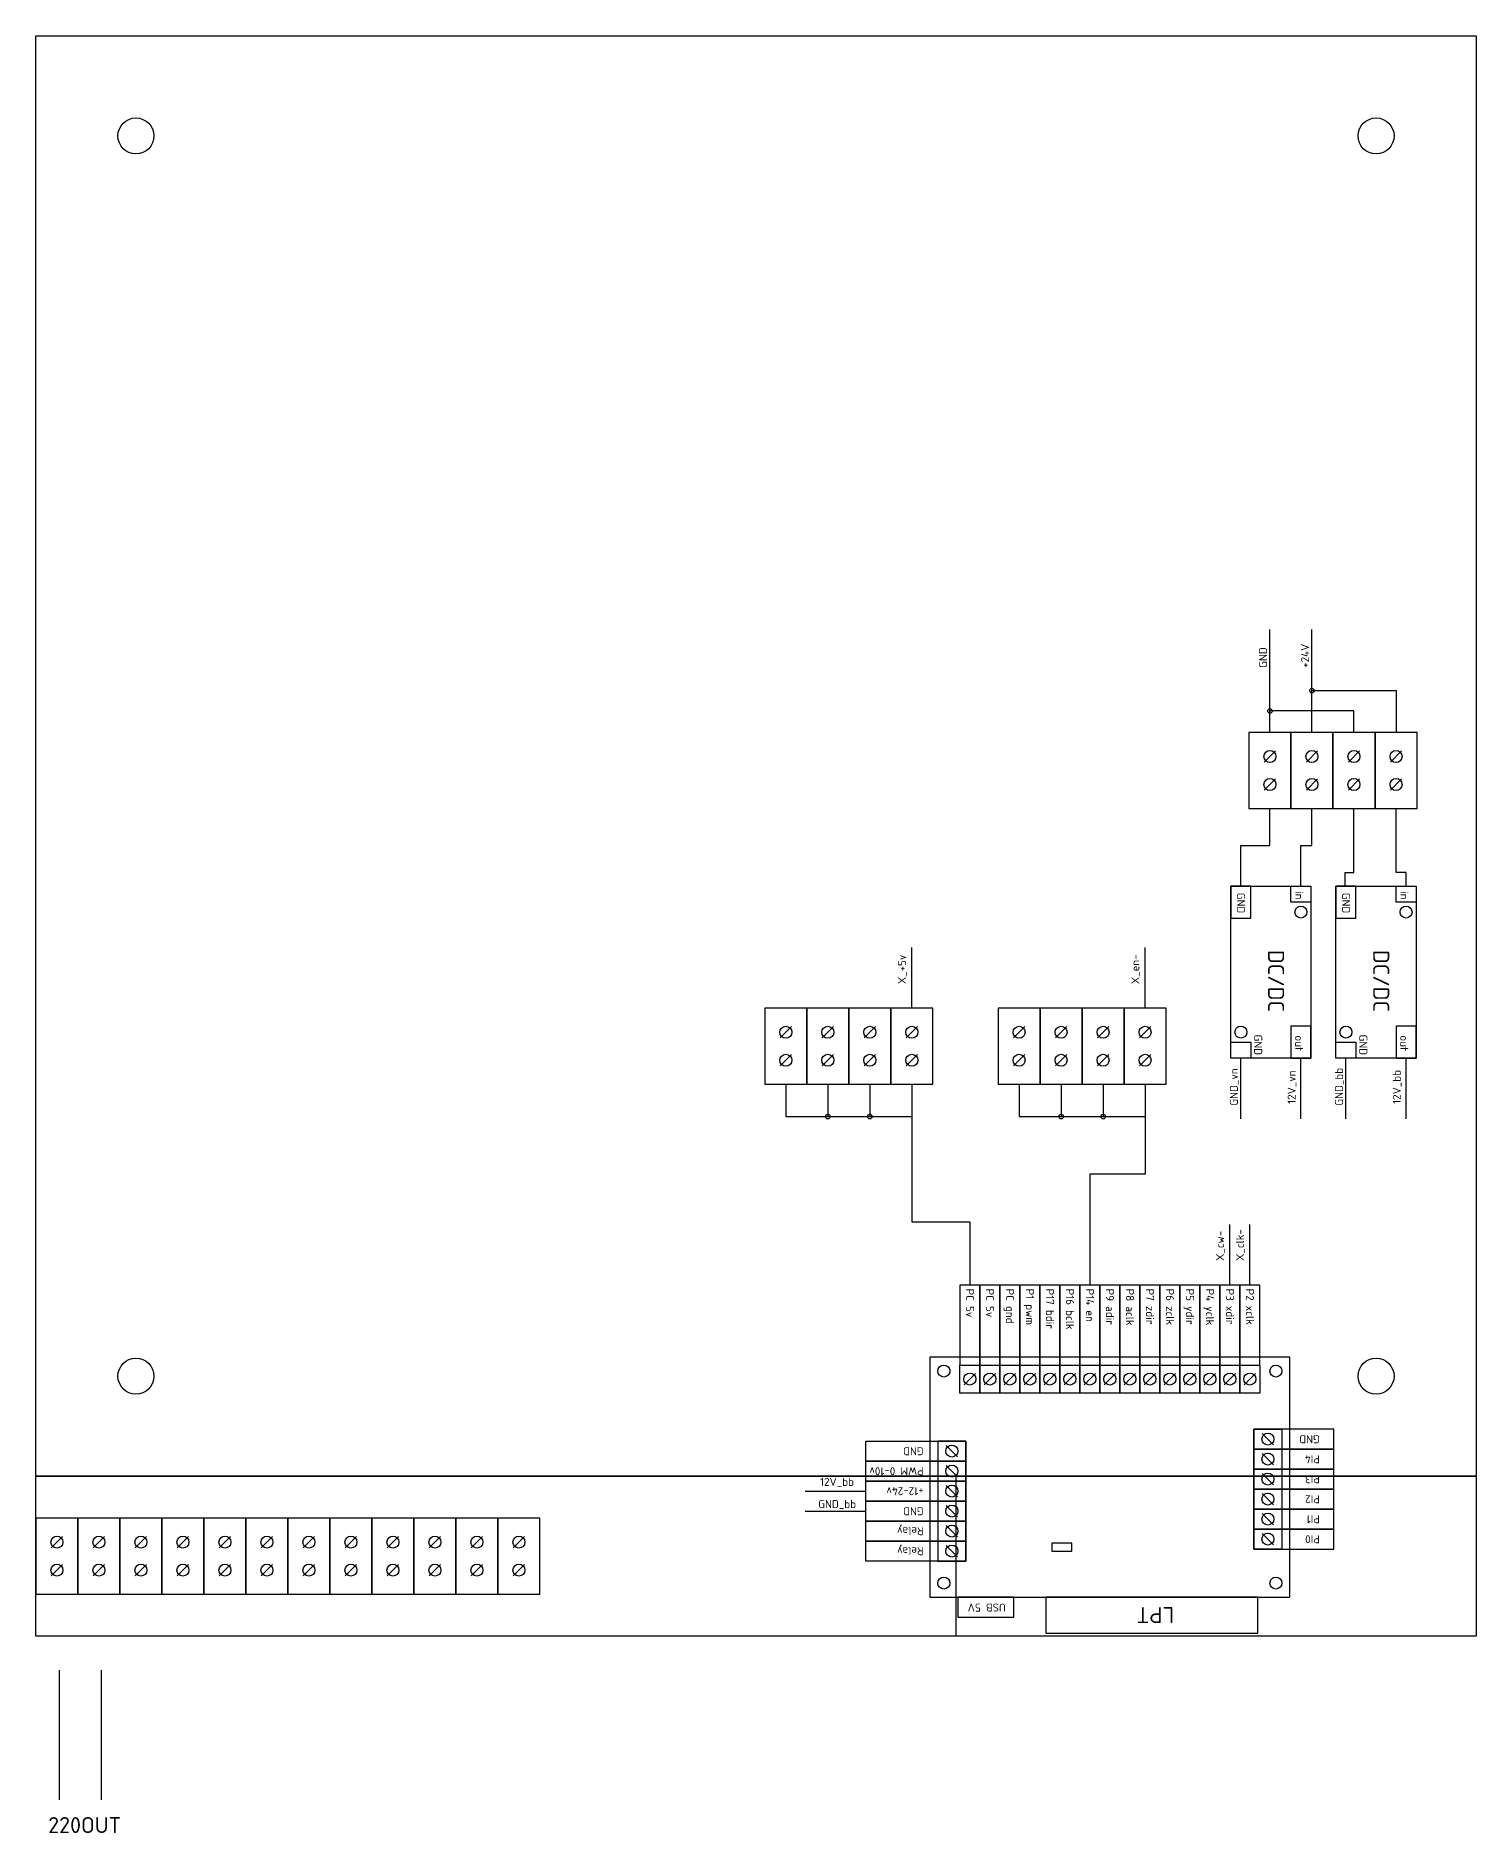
# Model space of a CAD drawing. Header units: millimetres. Extents: x 0 to 1196, y -142 to 844.
# Drawn here: x 836.3 to 1196.3, y -89.2 to 360 of the extents above; entities that cross this region are included whole.
import ezdxf

# ---------------------------------------------------------------- set-up
doc = ezdxf.new("R2010")
doc.units = ezdxf.units.MM
doc.styles.get("Standard").update_dxf_attribs({"font": 'isocpeur.ttf'})

msp = doc.modelspace()

# ---------------------------------------------------------------- linework, layer by layer
for p, q in [((1144.791, 185.886), (1144.791, 211.638)), ((1155.291, 185.886), (1155.291, 211.638)), ((1143.376, 178.472), (1146.205, 181.3)), ((1153.876, 178.472), (1156.705, 181.3)), ((1164.376, 178.472), (1167.205, 181.3)), ((1174.876, 178.472), (1177.705, 181.3)), ((1143.376, 171.472), (1146.205, 174.3)), ((1153.876, 171.472), (1156.705, 174.3)), ((1164.376, 171.472), (1167.205, 174.3)), ((1174.876, 171.472), (1177.705, 174.3)), ((1055.258, 116.949), (1055.258, 132.12)), ((1113.58, 116.949), (1113.58, 132.12)), ((1022.344, 109.535), (1025.172, 112.364)), ((1032.844, 109.535), (1035.672, 112.364)), ((1043.344, 109.535), (1046.172, 112.364)), ((1053.844, 109.535), (1056.672, 112.364)), ((1080.665, 109.535), (1083.494, 112.364)), ((1091.165, 109.535), (1093.994, 112.364)), ((1101.665, 109.535), (1104.494, 112.364)), ((1112.165, 109.535), (1114.994, 112.364)), ((1022.344, 102.535), (1025.172, 105.364)), ((1032.844, 102.535), (1035.672, 105.364)), ((1043.344, 102.535), (1046.172, 105.364)), ((1053.844, 102.535), (1056.672, 105.364)), ((1080.665, 102.535), (1083.494, 105.364)), ((1091.165, 102.535), (1093.994, 105.364)), ((1101.665, 102.535), (1104.494, 105.364)), ((1112.165, 102.535), (1114.994, 105.364)), ((1137.511, 89.324), (1137.511, 104.494)), ((1152.511, 89.324), (1152.511, 104.494)), ((1163.791, 89.324), (1163.791, 104.494)), ((1178.791, 89.324), (1178.791, 104.494)), ((1034.258, 97.949), (1034.258, 89.869)), ((1044.758, 97.949), (1044.758, 89.869)), ((1092.58, 97.949), (1092.58, 89.869)), ((1103.08, 97.949), (1103.08, 89.869)), ((1134.759, 47.763), (1134.759, 62.934)), ((1139.759, 47.763), (1139.759, 62.934)), ((1068.345, 22.849), (1071.173, 25.678)), ((1073.345, 22.849), (1076.173, 25.678)), ((1078.345, 22.849), (1081.173, 25.678)), ((1083.345, 22.849), (1086.173, 25.678)), ((1088.345, 22.849), (1091.173, 25.678)), ((1093.345, 22.849), (1096.173, 25.678)), ((1098.345, 22.849), (1101.173, 25.678)), ((1103.345, 22.849), (1106.173, 25.678)), ((1108.345, 22.849), (1111.173, 25.678)), ((1113.345, 22.849), (1116.173, 25.678)), ((1118.345, 22.849), (1121.173, 25.678)), ((1123.345, 22.849), (1126.173, 25.678)), ((1128.345, 22.849), (1131.173, 25.678)), ((1133.345, 22.849), (1136.173, 25.678)), ((1138.345, 22.849), (1141.173, 25.678)), ((1142.845, 10.678), (1145.673, 7.849)), ((1063.845, 7.678), (1066.673, 4.849)), ((1142.845, 5.678), (1145.673, 2.849)), ((1063.845, 2.678), (1066.673, -0.151)), ((1142.845, 0.678), (1145.673, -2.151)), ((1028.588, -3.737), (1043.759, -3.737)), ((1063.845, -2.322), (1066.673, -5.151)), ((1066.304, -40), (1066.304, 0)), ((1142.845, -4.322), (1145.673, -7.151)), ((1028.588, -8.737), (1043.759, -8.737)), ((1063.845, -7.322), (1066.673, -10.151)), ((1063.845, -12.322), (1066.673, -15.151)), ((1142.845, -9.322), (1145.673, -12.151)), ((840.139, -17.914), (842.968, -15.086)), ((850.639, -17.914), (853.468, -15.086)), ((861.139, -17.914), (863.968, -15.086)), ((871.639, -17.914), (874.468, -15.086)), ((882.139, -17.914), (884.968, -15.086)), ((892.639, -17.914), (895.468, -15.086)), ((903.139, -17.914), (905.968, -15.086)), ((913.639, -17.914), (916.468, -15.086)), ((924.139, -17.914), (926.968, -15.086)), ((934.639, -17.914), (937.468, -15.086)), ((945.139, -17.914), (947.968, -15.086)), ((955.639, -17.914), (958.468, -15.086)), ((1063.845, -17.322), (1066.673, -20.151)), ((1142.845, -14.322), (1145.673, -17.151)), ((840.139, -24.914), (842.968, -22.086)), ((850.639, -24.914), (853.468, -22.086)), ((861.139, -24.914), (863.968, -22.086)), ((871.639, -24.914), (874.468, -22.086)), ((882.139, -24.914), (884.968, -22.086)), ((892.639, -24.914), (895.468, -22.086)), ((903.139, -24.914), (905.968, -22.086)), ((913.639, -24.914), (916.468, -22.086)), ((924.139, -24.914), (926.968, -22.086)), ((934.639, -24.914), (937.468, -22.086)), ((945.139, -24.914), (947.968, -22.086)), ((955.639, -24.914), (958.468, -22.086)), ((842.122, -48.531), (842.122, -80.879)), ((852.622, -48.531), (852.622, -80.879))]:
    msp.add_line(p, q)
for points in [[(1196.304, 0), (836.304, 0), (836.304, 360), (1196.304, 360)], [(1139.541, 166.886), (1150.041, 166.886), (1150.041, 185.886), (1139.541, 185.886)], [(1150.041, 166.886), (1160.541, 166.886), (1160.541, 185.886), (1150.041, 185.886)], [(1160.541, 166.886), (1171.041, 166.886), (1171.041, 185.886), (1160.541, 185.886)], [(1171.041, 166.886), (1181.541, 166.886), (1181.541, 185.886), (1171.041, 185.886)], [(1155.011, 147.494), (1155.011, 104.494), (1135.011, 104.494), (1135.011, 147.494)], [(1135.011, 147.494), (1135.011, 139.494), (1140.011, 139.494), (1140.011, 147.494)], [(1155.011, 147.494), (1155.011, 143.494), (1150.011, 143.494), (1150.011, 147.494)], [(1181.291, 147.494), (1181.291, 104.494), (1161.291, 104.494), (1161.291, 147.494)], [(1161.291, 147.494), (1161.291, 139.494), (1166.291, 139.494), (1166.291, 147.494)], [(1181.291, 147.494), (1181.291, 143.494), (1176.291, 143.494), (1176.291, 147.494)], [(1018.508, 97.949), (1029.008, 97.949), (1029.008, 116.949), (1018.508, 116.949)], [(1029.008, 97.949), (1039.508, 97.949), (1039.508, 116.949), (1029.008, 116.949)], [(1039.508, 97.949), (1050.008, 97.949), (1050.008, 116.949), (1039.508, 116.949)], [(1050.008, 97.949), (1060.508, 97.949), (1060.508, 116.949), (1050.008, 116.949)], [(1076.83, 97.949), (1087.33, 97.949), (1087.33, 116.949), (1076.83, 116.949)], [(1087.33, 97.949), (1097.83, 97.949), (1097.83, 116.949), (1087.33, 116.949)], [(1097.83, 97.949), (1108.33, 97.949), (1108.33, 116.949), (1097.83, 116.949)], [(1108.33, 97.949), (1118.83, 97.949), (1118.83, 116.949), (1108.33, 116.949)], [(1155.011, 104.494), (1155.011, 112.494), (1150.011, 112.494), (1150.011, 104.494)], [(1181.291, 104.494), (1181.291, 112.494), (1176.291, 112.494), (1176.291, 104.494)], [(1135.011, 104.494), (1135.011, 108.494), (1140.011, 108.494), (1140.011, 104.494)], [(1161.291, 104.494), (1161.291, 108.494), (1166.291, 108.494), (1166.291, 104.494)], [(1072.259, 27.763), (1072.259, 47.763), (1067.259, 47.763), (1067.259, 27.763)], [(1077.259, 27.763), (1077.259, 47.763), (1072.259, 47.763), (1072.259, 27.763)], [(1082.259, 27.763), (1082.259, 47.763), (1077.259, 47.763), (1077.259, 27.763)], [(1087.259, 27.763), (1087.259, 47.763), (1082.259, 47.763), (1082.259, 27.763)], [(1092.259, 27.763), (1092.259, 47.763), (1087.259, 47.763), (1087.259, 27.763)], [(1097.259, 27.763), (1097.259, 47.763), (1092.259, 47.763), (1092.259, 27.763)], [(1102.259, 27.763), (1102.259, 47.763), (1097.259, 47.763), (1097.259, 27.763)], [(1107.259, 27.763), (1107.259, 47.763), (1102.259, 47.763), (1102.259, 27.763)], [(1112.259, 27.763), (1112.259, 47.763), (1107.259, 47.763), (1107.259, 27.763)], [(1117.259, 27.763), (1117.259, 47.763), (1112.259, 47.763), (1112.259, 27.763)], [(1122.259, 27.763), (1122.259, 47.763), (1117.259, 47.763), (1117.259, 27.763)], [(1127.259, 27.763), (1127.259, 47.763), (1122.259, 47.763), (1122.259, 27.763)], [(1132.259, 27.763), (1132.259, 47.763), (1127.259, 47.763), (1127.259, 27.763)], [(1137.259, 27.763), (1137.259, 47.763), (1132.259, 47.763), (1132.259, 27.763)], [(1142.259, 27.763), (1142.259, 47.763), (1137.259, 47.763), (1137.259, 27.763)], [(1149.759, 29.763), (1059.759, 29.763), (1059.759, -30.237), (1149.759, -30.237)], [(1142.259, 27.763), (1142.259, 20.763), (1067.259, 20.763), (1067.259, 27.763)], [(1067.259, 27.763), (1072.259, 27.763), (1072.259, 20.763), (1067.259, 20.763)], [(1072.259, 27.763), (1077.259, 27.763), (1077.259, 20.763), (1072.259, 20.763)], [(1077.259, 27.763), (1082.259, 27.763), (1082.259, 20.763), (1077.259, 20.763)], [(1082.259, 27.763), (1087.259, 27.763), (1087.259, 20.763), (1082.259, 20.763)], [(1087.259, 27.763), (1092.259, 27.763), (1092.259, 20.763), (1087.259, 20.763)], [(1092.259, 27.763), (1097.259, 27.763), (1097.259, 20.763), (1092.259, 20.763)], [(1097.259, 27.763), (1102.259, 27.763), (1102.259, 20.763), (1097.259, 20.763)], [(1102.259, 27.763), (1107.259, 27.763), (1107.259, 20.763), (1102.259, 20.763)], [(1107.259, 27.763), (1112.259, 27.763), (1112.259, 20.763), (1107.259, 20.763)], [(1112.259, 27.763), (1117.259, 27.763), (1117.259, 20.763), (1112.259, 20.763)], [(1117.259, 27.763), (1122.259, 27.763), (1122.259, 20.763), (1117.259, 20.763)], [(1122.259, 27.763), (1127.259, 27.763), (1127.259, 20.763), (1122.259, 20.763)], [(1127.259, 27.763), (1132.259, 27.763), (1132.259, 20.763), (1127.259, 20.763)], [(1132.259, 27.763), (1137.259, 27.763), (1137.259, 20.763), (1132.259, 20.763)], [(1137.259, 27.763), (1142.259, 27.763), (1142.259, 20.763), (1137.259, 20.763)], [(1140.759, 11.763), (1147.759, 11.763), (1147.759, -18.237), (1140.759, -18.237)], [(1140.759, 6.763), (1160.759, 6.763), (1160.759, 11.763), (1140.759, 11.763)], [(1068.759, 3.763), (1043.759, 3.763), (1043.759, 8.763), (1068.759, 8.763)], [(1068.759, 8.763), (1061.759, 8.763), (1061.759, -21.237), (1068.759, -21.237)], [(1140.759, 1.763), (1160.759, 1.763), (1160.759, 6.763), (1140.759, 6.763)], [(1068.759, -1.237), (1043.759, -1.237), (1043.759, 3.763), (1068.759, 3.763)], [(1140.759, -3.237), (1160.759, -3.237), (1160.759, 1.763), (1140.759, 1.763)], [(836.304, 0), (1196.304, 0), (1196.304, -40), (836.304, -40)], [(1068.759, -6.237), (1043.759, -6.237), (1043.759, -1.237), (1068.759, -1.237)], [(1140.759, -8.237), (1160.759, -8.237), (1160.759, -3.237), (1140.759, -3.237)], [(1068.759, -11.237), (1043.759, -11.237), (1043.759, -6.237), (1068.759, -6.237)], [(1140.759, -13.237), (1160.759, -13.237), (1160.759, -8.237), (1140.759, -8.237)], [(836.304, -29.5), (962.304, -29.5), (962.304, -10.5), (836.304, -10.5)], [(836.304, -29.5), (846.804, -29.5), (846.804, -10.5), (836.304, -10.5)], [(846.804, -29.5), (857.304, -29.5), (857.304, -10.5), (846.804, -10.5)], [(857.304, -29.5), (867.804, -29.5), (867.804, -10.5), (857.304, -10.5)], [(867.804, -29.5), (878.304, -29.5), (878.304, -10.5), (867.804, -10.5)], [(878.304, -29.5), (888.804, -29.5), (888.804, -10.5), (878.304, -10.5)], [(888.804, -29.5), (899.304, -29.5), (899.304, -10.5), (888.804, -10.5)], [(899.304, -29.5), (909.804, -29.5), (909.804, -10.5), (899.304, -10.5)], [(909.804, -29.5), (920.304, -29.5), (920.304, -10.5), (909.804, -10.5)], [(920.304, -29.5), (930.804, -29.5), (930.804, -10.5), (920.304, -10.5)], [(930.804, -29.5), (941.304, -29.5), (941.304, -10.5), (930.804, -10.5)], [(941.304, -29.5), (951.804, -29.5), (951.804, -10.5), (941.304, -10.5)], [(951.804, -29.5), (962.304, -29.5), (962.304, -10.5), (951.804, -10.5)], [(1068.759, -16.237), (1043.759, -16.237), (1043.759, -11.237), (1068.759, -11.237)], [(1140.759, -18.237), (1160.759, -18.237), (1160.759, -13.237), (1140.759, -13.237)], [(1068.759, -21.237), (1043.759, -21.237), (1043.759, -16.237), (1068.759, -16.237)], [(1090.291, -18.771), (1095.291, -18.771), (1095.291, -16.771), (1090.291, -16.771)], [(1080.759, -30.237), (1066.759, -30.237), (1066.759, -35.237), (1080.759, -35.237)], [(1141.759, -30.237), (1088.759, -30.237), (1088.759, -39.237), (1141.759, -39.237)]]:
    msp.add_lwpolyline(points, close=True)
for points in [[(1155.291, 196.345), (1176.291, 196.345), (1176.291, 185.886)], [(1165.791, 185.886), (1165.791, 191.263), (1144.791, 191.263)], [(1137.511, 147.494), (1137.511, 157.626), (1144.791, 157.626), (1144.791, 166.886)], [(1152.511, 147.494), (1152.511, 157.626), (1155.291, 157.626), (1155.291, 166.886)], [(1163.472, 150.846), (1165.791, 150.846), (1165.791, 166.886)], [(1176.291, 155.779), (1176.291, 166.886)], [(1178.791, 147.494), (1178.791, 150.846), (1176.291, 150.846), (1176.291, 155.779)], [(1163.472, 150.846), (1163.472, 147.494)], [(1023.758, 97.949), (1023.758, 89.869), (1055.258, 89.869)], [(1055.258, 97.949), (1055.258, 63.525), (1069.759, 63.525), (1069.759, 47.763)], [(1082.08, 97.949), (1082.08, 89.869), (1113.58, 89.869)], [(1113.58, 97.949), (1113.58, 75.487), (1099.759, 75.487), (1099.759, 47.763)]]:
    msp.add_lwpolyline(points)
for centre, radius in [((861.304, 335), 4.5), ((1171.304, 335), 4.5), ((1155.291, 196.345), 0.57), ((1144.791, 191.263), 0.57), ((1144.791, 179.886), 1.5), ((1155.291, 179.886), 1.5), ((1165.791, 179.886), 1.5), ((1176.291, 179.886), 1.5), ((1144.791, 172.886), 1.5), ((1155.291, 172.886), 1.5), ((1165.791, 172.886), 1.5), ((1176.291, 172.886), 1.5), ((1152.511, 140.994), 1.5), ((1178.791, 140.994), 1.5), ((1023.758, 110.949), 1.5), ((1034.258, 110.949), 1.5), ((1044.758, 110.949), 1.5), ((1055.258, 110.949), 1.5), ((1082.08, 110.949), 1.5), ((1092.58, 110.949), 1.5), ((1103.08, 110.949), 1.5), ((1113.58, 110.949), 1.5), ((1137.511, 110.994), 1.5), ((1163.791, 110.994), 1.5), ((1023.758, 103.949), 1.5), ((1034.258, 103.949), 1.5), ((1044.758, 103.949), 1.5), ((1055.258, 103.949), 1.5), ((1082.08, 103.949), 1.5), ((1092.58, 103.949), 1.5), ((1103.08, 103.949), 1.5), ((1113.58, 103.949), 1.5), ((1034.258, 89.869), 0.57), ((1044.758, 89.869), 0.57), ((1092.58, 89.869), 0.57), ((1103.08, 89.869), 0.57), ((861.304, 25), 4.5), ((1063.259, 26.263), 1.5), ((1146.259, 26.263), 1.5), ((1171.304, 25), 4.5), ((1069.759, 24.263), 1.5), ((1074.759, 24.263), 1.5), ((1079.759, 24.263), 1.5), ((1084.759, 24.263), 1.5), ((1089.759, 24.263), 1.5), ((1094.759, 24.263), 1.5), ((1099.759, 24.263), 1.5), ((1104.759, 24.263), 1.5), ((1109.759, 24.263), 1.5), ((1114.759, 24.263), 1.5), ((1119.759, 24.263), 1.5), ((1124.759, 24.263), 1.5), ((1129.759, 24.263), 1.5), ((1134.759, 24.263), 1.5), ((1139.759, 24.263), 1.5), ((1144.259, 9.263), 1.5), ((1065.259, 6.263), 1.5), ((1144.259, 4.263), 1.5), ((1065.259, 1.263), 1.5), ((1144.259, -0.737), 1.5), ((1065.259, -3.737), 1.5), ((1144.259, -5.737), 1.5), ((1065.259, -8.737), 1.5), ((1065.259, -13.737), 1.5), ((1144.259, -10.737), 1.5), ((841.554, -16.5), 1.5), ((852.054, -16.5), 1.5), ((862.554, -16.5), 1.5), ((873.054, -16.5), 1.5), ((883.554, -16.5), 1.5), ((894.054, -16.5), 1.5), ((904.554, -16.5), 1.5), ((915.054, -16.5), 1.5), ((925.554, -16.5), 1.5), ((936.054, -16.5), 1.5), ((946.554, -16.5), 1.5), ((957.054, -16.5), 1.5), ((1065.259, -18.737), 1.5), ((1144.259, -15.737), 1.5), ((841.554, -23.5), 1.5), ((852.054, -23.5), 1.5), ((862.554, -23.5), 1.5), ((873.054, -23.5), 1.5), ((883.554, -23.5), 1.5), ((894.054, -23.5), 1.5), ((904.554, -23.5), 1.5), ((915.054, -23.5), 1.5), ((925.554, -23.5), 1.5), ((936.054, -23.5), 1.5), ((946.554, -23.5), 1.5), ((957.054, -23.5), 1.5), ((1063.259, -26.737), 1.5), ((1146.259, -26.737), 1.5)]:
    msp.add_circle(centre, radius)

# ---------------------------------------------------------------- texts
for s, height, rotation, p in [('GND', 2, 90, (1144.042, 202.042)), ('+24V', 2, 90, (1154.542, 202.042)), ('GND', 2, 270, (1136.544, 145.821)), ('in', 2, 270, (1151.119, 146.23)), ('GND', 2, 270, (1162.824, 145.821)), ('in', 2, 270, (1177.399, 146.23)), ('X_en-', 2, 90, (1112.114, 122.993)), ('DC/DC', 4, 270, (1144.307, 131.525)), ('DC/DC', 4, 270, (1170.587, 131.525)), ('X_+5v', 2, 90, (1053.792, 122.993)), ('GND', 2, 270, (1140.835, 110.388)), ('out', 2, 270, (1151.076, 110.173)), ('GND', 2, 270, (1167.115, 110.388)), ('out', 2, 270, (1177.356, 110.173)), ('GND_vn', 2, 90, (1136.762, 92.603)), ('12V_vn', 2, 90, (1151.21, 93.051)), ('GND_bb', 2, 90, (1163.042, 92.603)), ('12V_bb', 2, 90, (1177.49, 93.051)), ('X_cw-', 2, 90, (1133.293, 53.807)), ('X_clk-', 2, 90, (1138.293, 53.807)), ('PC 5v', 2, 270, (1068.792, 46.876)), ('PC 5v', 2, 270, (1073.792, 46.876)), ('PC gnd', 2, 270, (1078.792, 46.876)), ('P1 pwm', 2, 270, (1083.792, 46.876)), ('P17 bdir', 2, 270, (1088.792, 46.876)), ('P16 bclk', 2, 270, (1093.792, 46.876)), ('P14 en', 2, 270, (1098.792, 46.876)), ('P9 adir', 2, 270, (1103.792, 46.876)), ('P8 aclk', 2, 270, (1108.792, 46.876)), ('P7 zdir', 2, 270, (1113.792, 46.876)), ('P6 zclk', 2, 270, (1118.792, 46.876)), ('P5 ydir', 2, 270, (1123.792, 46.876)), ('P4 yclk', 2, 270, (1128.792, 46.876)), ('P3 xdir', 2, 270, (1133.792, 46.876)), ('P2 xclk', 2, 270, (1138.792, 46.876)), ('GND', 2, 180, (1157.254, 10.23)), ('GND', 2, 180, (1058.223, 7.23)), ('PI4', 2, 180, (1157.254, 5.23)), ('PWM 0-10v', 2, 180, (1058.223, 2.23)), ('PI3', 2, 180, (1157.254, 0.23)), ('+12-24v', 2, 180, (1058.223, -2.77)), ('GND', 2, 180, (1058.223, -7.77)), ('PI2', 2, 180, (1157.254, -4.77)), ('Relay', 2, 180, (1058.223, -12.77)), ('PI1', 2, 180, (1157.254, -9.77)), ('Relay', 2, 180, (1058.223, -17.77)), ('PI0', 2, 180, (1157.254, -14.77)), ('USB 5V', 2, 180, (1078.749, -31.851)), ('LPT', 4, 180, (1120.795, -32.717))]:
    msp.add_text(s, height=height, rotation=rotation).set_placement(p)
for s, height, p in [('12V_bb', 2, (1032.315, -2.436)), ('GND_bb', 2, (1031.868, -7.988)), ('220OUT', 4, (839.365, -89.222))]:
    msp.add_text(s, height=height).set_placement(p)

doc.saveas('drawing.dxf')
